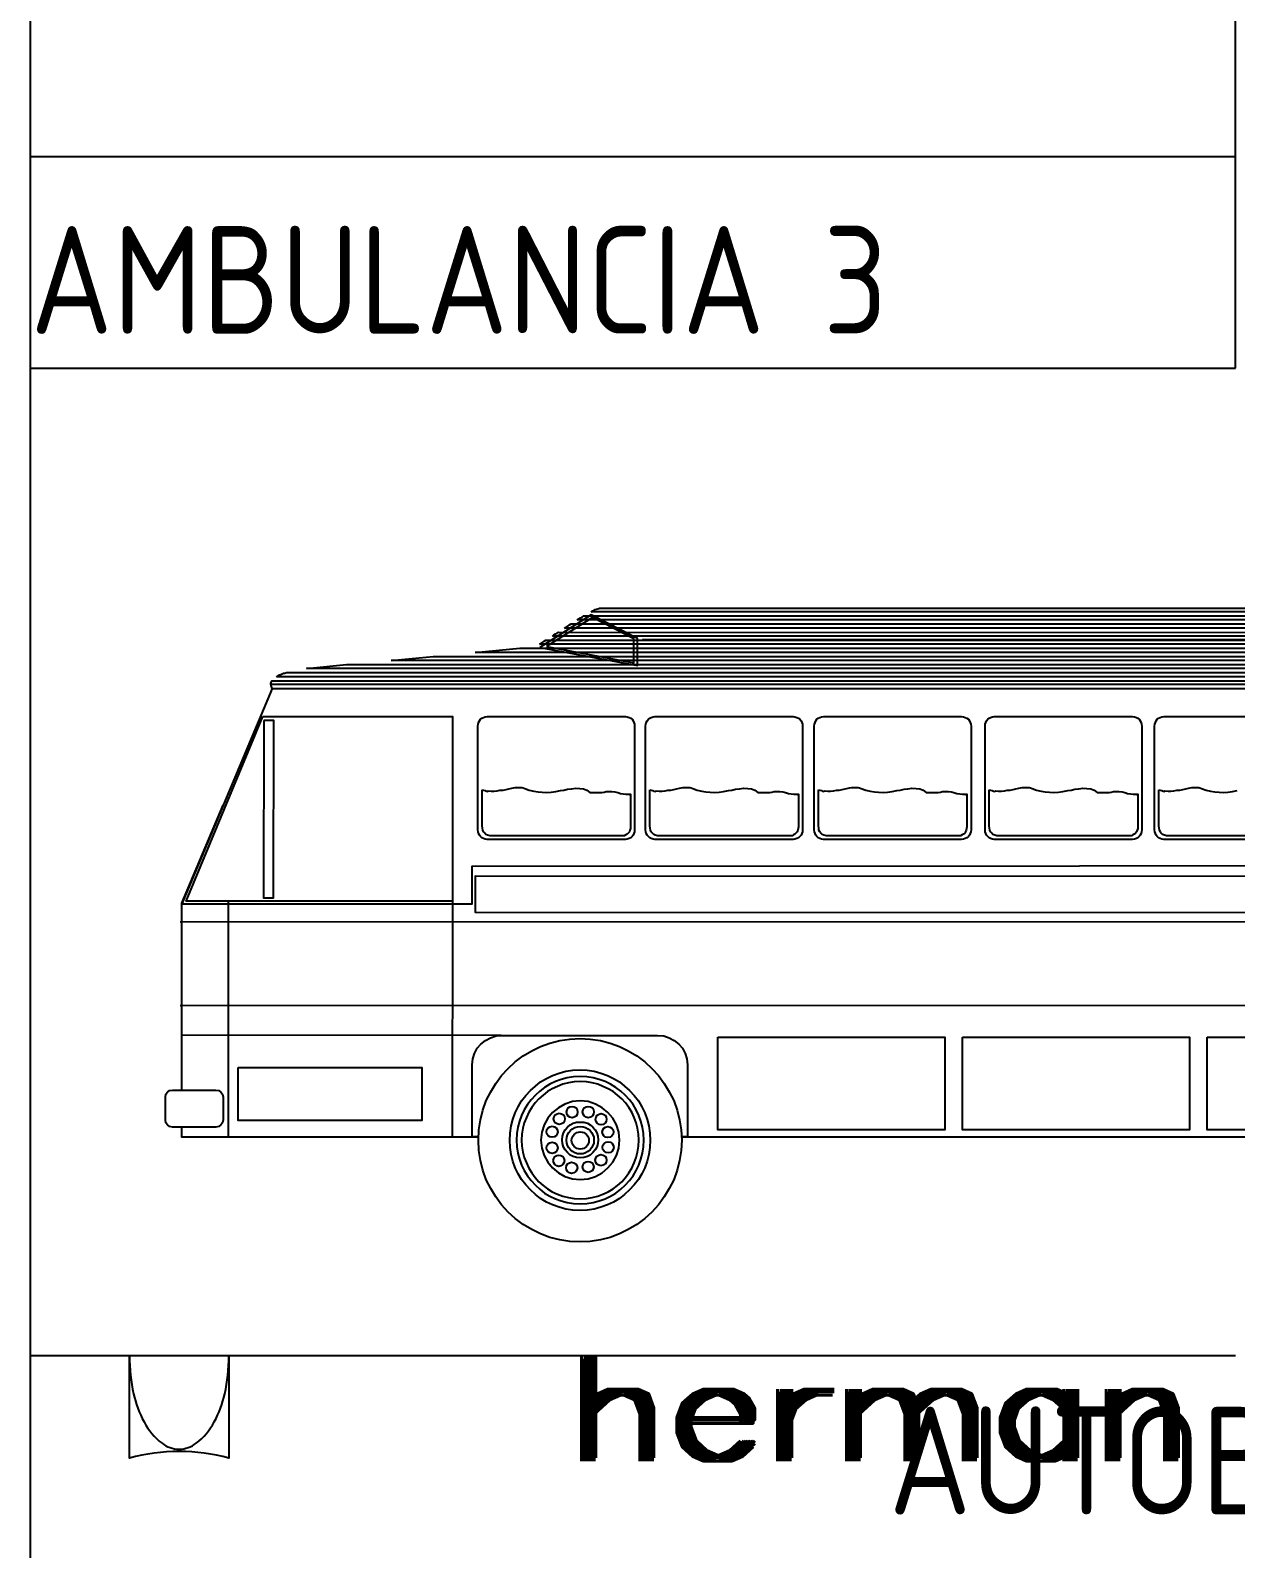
# Model space of a CAD drawing. Header units: millimetres. Extents: x 2198.5 to 2287.8, y 1208.8 to 1298.1.
# Drawn here: x 2198.463 to 2201.823, y 1267.832 to 1272.064 of the extents above; entities that cross this region are included whole.
import ezdxf
from ezdxf.enums import TextEntityAlignment as Align

# ---------------------------------------------------------------- set-up
doc = ezdxf.new("R2010")
doc.units = ezdxf.units.MM
doc.layers.add('2', color=7, linetype='Continuous')
doc.layers.add('LETRAS', color=7, linetype='Continuous')
doc.styles.add('ARCHQUICK', font='ARCHQUIK.SHX')
doc.styles.add('T09', font='SIMPLEX', dxfattribs={"width": 1.25, "height": 0.09})

# ---------------------------------------------------------------- blocks, each defined once
blk = doc.blocks.new('AUTOBUS')
at = {"linetype": 'Continuous'}
for points in [[(211.039, 281.439), (211.5838, 281.3389), (211.5838, 281.4891), (211.3247, 281.6201), (211.039, 281.439)], [(211.0759, 281.4434), (211.5632, 281.3536), (211.5632, 281.4876), (211.332, 281.6054), (211.0759, 281.4434)], [(211.2466, 281.5921), (211.2569, 281.5981), (211.2658, 281.6039), (211.2746, 281.6083), (211.2834, 281.6142), (219.84, 281.6142), (219.8473, 281.6083), (219.8533, 281.6039), (219.8606, 281.5981), (219.8665, 281.5921), (211.2466, 281.5921)], [(211.3247, 281.6378), (211.3335, 281.6422), (211.3408, 281.6452), (211.3482, 281.6496), (211.3556, 281.6525), (211.3615, 281.654), (211.3674, 281.6555), (211.3718, 281.6569), (211.3762, 281.6569), (219.7384, 281.6569), (219.7473, 281.6569), (219.7561, 281.6555), (219.7649, 281.654), (219.7723, 281.6525), (219.7811, 281.6496), (219.7899, 281.6452), (219.7973, 281.6422), (219.8062, 281.6378), (211.3247, 281.6378)], [(211.1097, 281.5023), (211.1171, 281.5082), (211.1259, 281.5141), (211.1347, 281.5185), (211.1436, 281.5244), (219.9519, 281.523), (219.9607, 281.5171), (219.971, 281.5126), (219.9799, 281.5067), (219.9902, 281.5023), (211.1097, 281.5023)], [(211.176, 281.5465), (211.1848, 281.5524), (211.1951, 281.5582), (211.2039, 281.5642), (211.2128, 281.5701), (219.8916, 281.5701), (219.8989, 281.5642), (219.9063, 281.5582), (219.9136, 281.5524), (219.921, 281.5465), (211.176, 281.5465)], [(210.6784, 281.411), (210.9272, 281.4346), (220.2184, 281.4346), (220.2287, 281.4287), (220.2405, 281.4228), (220.2508, 281.4169), (220.2611, 281.411), (210.6784, 281.411)], [(211.0376, 281.4567), (211.0449, 281.4611), (211.0537, 281.467), (211.0626, 281.4729), (211.0729, 281.4788), (220.108, 281.4788), (220.1153, 281.4773), (220.1227, 281.4744), (220.13, 281.4729), (220.1389, 281.4699), (220.1463, 281.467), (220.1551, 281.464), (220.1624, 281.4611), (220.1713, 281.4567), (211.0376, 281.4567)], [(211.6118, 281.4847), (219.9755, 281.4832)], [(209.7376, 281.3212), (209.742, 281.3227), (209.7479, 281.3227), (209.7523, 281.3227), (209.7582, 281.3242), (209.9614, 281.3434), (220.3567, 281.3434), (220.3627, 281.3374), (220.3686, 281.333), (220.3744, 281.3271), (220.3803, 281.3212), (209.7376, 281.3212)], [(210.2102, 281.3669), (210.4443, 281.3889), (220.2964, 281.3889), (220.3052, 281.3831), (220.3126, 281.3786), (220.3214, 281.3728), (220.3288, 281.3669), (210.2102, 281.3669)], [(209.5389, 281.2314), (209.5389, 281.2373), (209.5403, 281.2432), (209.5418, 281.2476), (209.5447, 281.2535), (220.4318, 281.2535), (220.4333, 281.2476), (220.4362, 281.2432), (220.4377, 281.2373), (220.4392, 281.2314), (209.5389, 281.2314)], [(209.5698, 281.2756), (209.5757, 281.2786), (209.5815, 281.2815), (209.5874, 281.2859), (209.5948, 281.2888), (209.6021, 281.2918), (209.6095, 281.2947), (209.6169, 281.2962), (209.6257, 281.2991), (220.3994, 281.2991), (220.4054, 281.2933), (220.4098, 281.2874), (220.4142, 281.2815), (220.4186, 281.2756), (209.5698, 281.2756)], [(209.0427, 280.0095), (210.6607, 280.0095), (210.6607, 280.22), (220.819, 280.2244), (220.7999, 280.3481), (220.4436, 281.2079), (209.5462, 281.2093), (209.0427, 280.0095)], [(209.5389, 281.2314), (209.5389, 281.2256), (209.5403, 281.2212), (209.5433, 281.2152), (209.5462, 281.2093), (220.4422, 281.2093), (220.4422, 281.2152), (220.4407, 281.2212), (220.4407, 281.2256), (220.4392, 281.2314), (209.5389, 281.2314)], [(209.5462, 281.2079), (220.4422, 281.2093)], [(209.5462, 281.2079), (220.4422, 281.2093)], [(209.5462, 281.2079), (220.4422, 281.2093)], [(209.5477, 281.2093), (209.5477, 281.2093), (220.4436, 281.2093), (220.8014, 280.3496), (220.8853, 279.7931), (220.8853, 278.7081), (219.7022, 278.7081)], [(209.4947, 281.0533), (210.5518, 281.0533), (210.5518, 280.0242), (209.0677, 280.0242), (209.4947, 281.0533)], [(209.5006, 281.0312), (209.4976, 280.0434), (209.5536, 280.0434), (209.555, 281.0312), (209.5006, 281.0312)], [(210.7446, 281.0533), (211.516, 281.0533), (211.5264, 281.0518), (211.5367, 281.0489), (211.5455, 281.0444), (211.5528, 281.0386), (211.5587, 281.0297), (211.5632, 281.0209), (211.5661, 281.0106), (211.5676, 281.0003), (211.5676, 280.4217), (211.5661, 280.4114), (211.5632, 280.4011), (211.5587, 280.3923), (211.5528, 280.3849), (211.5455, 280.3776), (211.5367, 280.3731), (211.5264, 280.3702), (211.516, 280.3687), (210.7446, 280.3687), (210.7343, 280.3702), (210.724, 280.3731), (210.7152, 280.3776), (210.7078, 280.3849), (210.7019, 280.3923), (210.6975, 280.4011), (210.6945, 280.4114), (210.6931, 280.4217), (210.6931, 281.0003), (210.6945, 281.0106), (210.6975, 281.0209), (210.7019, 281.0297), (210.7078, 281.0386), (210.7152, 281.0444), (210.724, 281.0489), (210.7343, 281.0518), (210.7446, 281.0533)], [(211.6809, 281.0533), (212.451, 281.0533), (212.4612, 281.0518), (212.4715, 281.0489), (212.4804, 281.0444), (212.4892, 281.0386), (212.4951, 281.0297), (212.4995, 281.0209), (212.5025, 281.0106), (212.5039, 281.0003), (212.5039, 280.4217), (212.5025, 280.4114), (212.4995, 280.4011), (212.4951, 280.3923), (212.4892, 280.3849), (212.4804, 280.3776), (212.4715, 280.3731), (212.4612, 280.3702), (212.451, 280.3687), (211.6809, 280.3687), (211.6706, 280.3702), (211.6603, 280.3731), (211.6515, 280.3776), (211.6441, 280.3849), (211.6368, 280.3923), (211.6324, 280.4011), (211.6294, 280.4114), (211.6279, 280.4217), (211.6279, 281.0003), (211.6294, 281.0106), (211.6324, 281.0209), (211.6368, 281.0297), (211.6441, 281.0386), (211.6515, 281.0444), (211.6603, 281.0489), (211.6706, 281.0518), (211.6809, 281.0533)], [(212.6202, 281.0533), (213.3902, 281.0533), (213.4005, 281.0518), (213.4108, 281.0489), (213.4196, 281.0444), (213.4285, 281.0386), (213.4344, 281.0297), (213.4388, 281.0209), (213.4418, 281.0106), (213.4432, 281.0003), (213.4432, 280.4217), (213.4418, 280.4114), (213.4388, 280.4011), (213.4344, 280.3923), (213.4285, 280.3849), (213.4196, 280.3776), (213.4108, 280.3731), (213.4005, 280.3702), (213.3902, 280.3687), (212.6202, 280.3687), (212.6099, 280.3702), (212.5996, 280.3731), (212.5908, 280.3776), (212.5834, 280.3849), (212.5775, 280.3923), (212.5731, 280.4011), (212.5702, 280.4114), (212.5687, 280.4217), (212.5687, 281.0003), (212.5702, 281.0106), (212.5731, 281.0209), (212.5775, 281.0297), (212.5834, 281.0386), (212.5908, 281.0444), (212.5996, 281.0489), (212.6099, 281.0518), (212.6202, 281.0533)], [(213.5728, 281.0533), (214.3442, 281.0533), (214.3545, 281.0518), (214.3649, 281.0489), (214.3737, 281.0444), (214.381, 281.0386), (214.3869, 281.0297), (214.3913, 281.0209), (214.3943, 281.0106), (214.3957, 281.0003), (214.3957, 280.4217), (214.3943, 280.4114), (214.3913, 280.4011), (214.3869, 280.3923), (214.381, 280.3849), (214.3737, 280.3776), (214.3649, 280.3731), (214.3545, 280.3702), (214.3442, 280.3687), (213.5728, 280.3687), (213.5625, 280.3702), (213.5521, 280.3731), (213.5433, 280.3776), (213.536, 280.3849), (213.5301, 280.3923), (213.5257, 280.4011), (213.5227, 280.4114), (213.5213, 280.4217), (213.5213, 281.0003), (213.5227, 281.0106), (213.5257, 281.0209), (213.5301, 281.0297), (213.536, 281.0386), (213.5433, 281.0444), (213.5521, 281.0489), (213.5625, 281.0518), (213.5728, 281.0533)], [(214.5179, 281.0533), (215.2893, 281.0533)], [(215.2893, 280.3687), (214.5179, 280.3687), (214.5076, 280.3702), (214.4973, 280.3731), (214.4885, 280.3776), (214.4811, 280.3849), (214.4752, 280.3923), (214.4708, 280.4011), (214.4679, 280.4114), (214.4664, 280.4217), (214.4664, 281.0003), (214.4679, 281.0106), (214.4708, 281.0209), (214.4752, 281.0297), (214.4811, 281.0386), (214.4885, 281.0444), (214.4973, 281.0489), (214.5076, 281.0518), (214.5179, 281.0533)], [(210.7181, 280.6455), (210.7255, 280.644), (210.7343, 280.6411), (210.7417, 280.6381), (210.749, 280.6367), (210.7505, 280.6396), (210.7682, 280.6381), (210.7843, 280.6381), (210.8006, 280.6396), (210.8167, 280.6425), (210.8344, 280.644), (210.8506, 280.647), (210.8668, 280.6514), (210.883, 280.6543), (210.8918, 280.6558), (210.9007, 280.6573), (210.9095, 280.6587), (210.9198, 280.6587), (210.9287, 280.6587), (210.939, 280.6573), (210.9463, 280.6558), (210.9551, 280.6528), (210.9802, 280.644), (211.0052, 280.6381), (211.0288, 280.6337), (211.0523, 280.6323), (211.0773, 280.6308), (211.1024, 280.6323), (211.1274, 280.6352), (211.1539, 280.6411), (211.173, 280.644), (211.1936, 280.6484), (211.2157, 280.6514), (211.2393, 280.6543), (211.2613, 280.6528), (211.282, 280.6499), (211.3011, 280.6425), (211.3173, 280.6308), (211.3291, 280.6308), (211.3408, 280.6308), (211.3512, 280.6308), (211.363, 280.6308), (211.3747, 280.6308), (211.385, 280.6308), (211.3968, 280.6323), (211.4086, 280.6352), (211.4248, 280.6367), (211.441, 280.6367), (211.4572, 280.6337), (211.4733, 280.6293), (211.4881, 280.6249), (211.5043, 280.6219), (211.519, 280.6204), (211.5352, 280.6204), (211.5381, 280.619), (211.5396, 280.619), (211.5411, 280.6204), (211.5426, 280.6204), (211.544, 280.6204), (211.544, 280.4379), (211.544, 280.4291), (211.5411, 280.4203), (211.5381, 280.4114), (211.5323, 280.404), (211.5264, 280.3981), (211.5176, 280.3937), (211.5087, 280.3893), (211.4999, 280.3879), (210.7741, 280.3879), (210.7593, 280.3893), (210.7475, 280.3923), (210.7387, 280.3967), (210.7314, 280.4026), (210.7255, 280.4114), (210.7211, 280.4203), (210.7196, 280.4305), (210.7181, 280.4438), (210.7181, 280.6455)], [(211.653, 280.6455), (211.6603, 280.644), (211.6692, 280.6411), (211.6765, 280.6381), (211.6839, 280.6367), (211.6869, 280.6396), (211.7045, 280.6381), (211.7207, 280.6381), (211.7369, 280.6396), (211.7531, 280.6425), (211.7693, 280.644), (211.7855, 280.647), (211.8017, 280.6514), (211.8179, 280.6543), (211.8267, 280.6558), (211.837, 280.6573), (211.8458, 280.6587), (211.8561, 280.6587), (211.865, 280.6587), (211.8753, 280.6573), (211.8826, 280.6558), (211.8915, 280.6528), (211.9165, 280.644), (211.9416, 280.6381), (211.9651, 280.6337), (211.9887, 280.6323), (212.0137, 280.6308), (212.0387, 280.6323), (212.0637, 280.6352), (212.0902, 280.6411), (212.1093, 280.644), (212.13, 280.6484), (212.152, 280.6514), (212.1741, 280.6543), (212.1977, 280.6528), (212.2183, 280.6499), (212.2374, 280.6425), (212.2537, 280.6308), (212.2654, 280.6308), (212.2772, 280.6308), (212.2875, 280.6308), (212.2993, 280.6308), (212.3111, 280.6308), (212.3213, 280.6308), (212.3332, 280.6323), (212.3449, 280.6352), (212.3611, 280.6367), (212.3773, 280.6367), (212.3935, 280.6337), (212.4083, 280.6293), (212.4244, 280.6249), (212.4406, 280.6219), (212.4554, 280.6204), (212.4715, 280.6204), (212.473, 280.619), (212.4745, 280.619), (212.4774, 280.6204), (212.4789, 280.6204), (212.4804, 280.6204), (212.4804, 280.4379), (212.4789, 280.4291), (212.4774, 280.4203), (212.473, 280.4114), (212.4671, 280.404), (212.4612, 280.3981), (212.4524, 280.3937), (212.445, 280.3893), (212.4347, 280.3879), (211.7089, 280.3879), (211.6942, 280.3893), (211.6824, 280.3923), (211.6736, 280.3967), (211.6662, 280.4026), (211.6603, 280.4114), (211.6559, 280.4203), (211.6545, 280.4305), (211.653, 280.4438), (211.653, 280.6455)], [(212.5923, 280.6455), (212.5996, 280.644), (212.6084, 280.6411), (212.6158, 280.6381), (212.6232, 280.6367), (212.6261, 280.6396), (212.6438, 280.6381), (212.66, 280.6381), (212.6762, 280.6396), (212.6924, 280.6425), (212.7085, 280.644), (212.7248, 280.647), (212.7409, 280.6514), (212.7572, 280.6543), (212.766, 280.6558), (212.7763, 280.6573), (212.7851, 280.6587), (212.7955, 280.6587), (212.8043, 280.6587), (212.8146, 280.6573), (212.8219, 280.6558), (212.8307, 280.6528), (212.8558, 280.644), (212.8808, 280.6381), (212.9044, 280.6337), (212.9279, 280.6323), (212.9529, 280.6308), (212.978, 280.6323), (213.003, 280.6352), (213.0295, 280.6411), (213.0487, 280.644), (213.0693, 280.6484), (213.0914, 280.6514), (213.1134, 280.6543), (213.137, 280.6528), (213.1576, 280.6499), (213.1768, 280.6425), (213.1929, 280.6308), (213.2047, 280.6308), (213.2165, 280.6308), (213.2268, 280.6308), (213.2386, 280.6308), (213.2503, 280.6308), (213.2607, 280.6308), (213.2724, 280.6323), (213.2842, 280.6352), (213.3004, 280.6367), (213.3166, 280.6367), (213.3328, 280.6337), (213.3475, 280.6293), (213.3637, 280.6249), (213.3799, 280.6219), (213.3946, 280.6204), (213.4108, 280.6204), (213.4123, 280.619), (213.4138, 280.619), (213.4167, 280.6204), (213.4182, 280.6204), (213.4196, 280.6204), (213.4196, 280.4379), (213.4182, 280.4291), (213.4167, 280.4203), (213.4123, 280.4114), (213.4079, 280.404), (213.4005, 280.3981), (213.3932, 280.3937), (213.3844, 280.3893), (213.374, 280.3879), (212.6497, 280.3879), (212.635, 280.3893), (212.6232, 280.3923), (212.6129, 280.3967), (212.6055, 280.4026), (212.5996, 280.4114), (212.5952, 280.4203), (212.5937, 280.4305), (212.5923, 280.4438), (212.5923, 280.6455)], [(213.5448, 280.6455), (213.5521, 280.644), (213.561, 280.6411), (213.5684, 280.6381), (213.5757, 280.6367), (213.5787, 280.6396), (213.5964, 280.6381), (213.6125, 280.6381), (213.6287, 280.6396), (213.6449, 280.6425), (213.6611, 280.644), (213.6773, 280.647), (213.6935, 280.6514), (213.7097, 280.6543), (213.7185, 280.6558), (213.7288, 280.6573), (213.7377, 280.6587), (213.748, 280.6587), (213.7568, 280.6587), (213.7671, 280.6573), (213.7745, 280.6558), (213.7833, 280.6528), (213.8083, 280.644), (213.8334, 280.6381), (213.8569, 280.6337), (213.8805, 280.6323), (213.9055, 280.6308), (213.9305, 280.6323), (213.9556, 280.6352), (213.9821, 280.6411), (214.0012, 280.644), (214.0218, 280.6484), (214.0439, 280.6514), (214.0659, 280.6543), (214.0895, 280.6528), (214.1102, 280.6499), (214.1293, 280.6425), (214.1454, 280.6308), (214.1573, 280.6308), (214.169, 280.6308), (214.1793, 280.6308), (214.1911, 280.6308), (214.2029, 280.6308), (214.2132, 280.6308), (214.225, 280.6323), (214.2368, 280.6352), (214.2529, 280.6367), (214.2691, 280.6367), (214.2853, 280.6337), (214.3001, 280.6293), (214.3162, 280.6249), (214.3325, 280.6219), (214.3472, 280.6204), (214.3633, 280.6204), (214.3663, 280.619), (214.3678, 280.619), (214.3693, 280.6204), (214.3707, 280.6204), (214.3722, 280.6204), (214.3722, 280.4379), (214.3722, 280.4291), (214.3693, 280.4203), (214.3663, 280.4114), (214.3604, 280.404), (214.353, 280.3981), (214.3457, 280.3937), (214.3369, 280.3893), (214.3266, 280.3879), (213.6022, 280.3879), (213.5875, 280.3893), (213.5757, 280.3923), (213.5654, 280.3967), (213.5581, 280.4026), (213.5521, 280.4114), (213.5477, 280.4203), (213.5463, 280.4305), (213.5448, 280.4438), (213.5448, 280.6455)], [(214.4899, 280.6455), (214.4973, 280.644), (214.5062, 280.6411), (214.515, 280.6381), (214.5223, 280.6367), (214.5238, 280.6396), (214.5415, 280.6381), (214.5577, 280.6381), (214.5739, 280.6396), (214.5901, 280.6425), (214.6077, 280.644), (214.624, 280.647), (214.6401, 280.6514), (214.6563, 280.6543), (214.6652, 280.6558), (214.674, 280.6573), (214.6828, 280.6587), (214.6931, 280.6587), (214.7019, 280.6587), (214.7123, 280.6573), (214.7196, 280.6558), (214.7285, 280.6528), (214.7535, 280.644), (214.7785, 280.6381), (214.8021, 280.6337), (214.8256, 280.6323), (214.8507, 280.6308), (214.8757, 280.6323), (214.9007, 280.6352), (214.9272, 280.6411)], [(215.2732, 280.3879), (214.5474, 280.3879), (214.5326, 280.3893), (214.5209, 280.3923), (214.5106, 280.3967), (214.5032, 280.4026), (214.4988, 280.4114), (214.4944, 280.4203), (214.4915, 280.4305), (214.4899, 280.4438), (214.4899, 280.6455)], [(209.0427, 278.9716), (209.0427, 279.4442), (209.0427, 280.0124), (209.2739, 280.5601), (209.2739, 280.5601)], [(220.8073, 280.1626), (210.6784, 280.1641), (210.6784, 279.9624), (220.8353, 279.9594), (220.8073, 280.1626)], [(209.3018, 280.0242), (209.3003, 278.7081)], [(210.5518, 280.0242), (210.5503, 278.7081)], [(209.0339, 279.9094), (220.8661, 279.9109)], [(209.0339, 279.9094), (220.8661, 279.9109)], [(209.0339, 279.9094), (220.8661, 279.9109)], [(209.0339, 279.4427), (220.8661, 279.4442)], [(209.0339, 279.4427), (220.8661, 279.4442)], [(209.0339, 279.4427), (220.8661, 279.4442)], [(210.8256, 279.2763), (209.0427, 279.2778)], [(210.697, 278.7111), (210.6621, 278.7111), (210.6621, 279.1114), (210.6651, 279.1453), (210.6754, 279.1762), (210.6901, 279.2042), (210.7107, 279.2277), (210.7358, 279.2483), (210.7638, 279.263), (210.7946, 279.2734), (210.8285, 279.2763)], [(211.2629, 279.2586), (211.3203, 279.2557), (211.3762, 279.2469), (211.4306, 279.2336), (211.4837, 279.2145), (211.5323, 279.1895), (211.5794, 279.1615), (211.6235, 279.1291), (211.6633, 279.0923), (211.7001, 279.0526), (211.7324, 279.0084), (211.7604, 278.9613), (211.7855, 278.9127), (211.8046, 278.8597), (211.8179, 278.8053), (211.8267, 278.7493), (211.8297, 278.6919), (211.8267, 278.6345), (211.8179, 278.5786), (211.8046, 278.524), (211.7855, 278.4711), (211.7604, 278.4225), (211.7324, 278.3754), (211.7001, 278.3312), (211.6633, 278.2915), (211.6235, 278.2546), (211.5794, 278.2222), (211.5323, 278.1943), (211.4837, 278.1693), (211.4306, 278.1501), (211.3762, 278.1369), (211.3203, 278.128), (211.2629, 278.1251), (211.2054, 278.128), (211.1495, 278.1369), (211.095, 278.1501), (211.042, 278.1693), (210.9934, 278.1943), (210.9463, 278.2222), (210.9021, 278.2546), (210.8624, 278.2915), (210.8256, 278.3312), (210.7932, 278.3754), (210.7652, 278.4225), (210.7402, 278.4711), (210.7211, 278.524), (210.7078, 278.5786), (210.699, 278.6345), (210.696, 278.6919), (210.699, 278.7493), (210.7078, 278.8053), (210.7211, 278.8597), (210.7402, 278.9127), (210.7652, 278.9613), (210.7932, 279.0084), (210.8256, 279.0526), (210.8624, 279.0923), (210.9021, 279.1291), (210.9463, 279.1615), (210.9934, 279.1895), (211.042, 279.2145), (211.095, 279.2336), (211.1495, 279.2469), (211.2054, 279.2557), (211.2629, 279.2586)], [(210.8285, 279.2763), (211.6957, 279.2763), (211.7296, 279.2734), (211.7604, 279.263), (211.7884, 279.2483), (211.8134, 279.2277), (211.8341, 279.2042), (211.8488, 279.1762), (211.8591, 279.1453), (211.8621, 279.1114), (211.8621, 278.7111), (211.8287, 278.7111)], [(212.0314, 279.266), (213.2974, 279.266), (213.2974, 278.7493), (212.0314, 278.7493), (212.0314, 279.266)], [(213.3946, 279.266), (214.6608, 279.266), (214.6608, 278.7493), (213.3946, 278.7493), (213.3946, 279.266)], [(214.7594, 279.266), (216.0254, 279.266), (216.0254, 278.7493), (214.7594, 278.7493), (214.7594, 279.266)], [(209.3563, 279.0967), (210.381, 279.0967), (210.381, 278.8009), (209.3563, 278.8009), (209.3563, 279.0967)], [(211.2629, 279.0834), (211.3026, 279.082), (211.3423, 279.0761), (211.3791, 279.0658), (211.4159, 279.0526), (211.4498, 279.0364), (211.4822, 279.0173), (211.5116, 278.9937), (211.5396, 278.9687), (211.5647, 278.9407), (211.5882, 278.9112), (211.6074, 278.8789), (211.6235, 278.845), (211.6368, 278.8082), (211.6471, 278.7714), (211.653, 278.7316), (211.6545, 278.6919), (211.653, 278.6521), (211.6471, 278.6124), (211.6368, 278.5756), (211.6235, 278.5388), (211.6074, 278.5049), (211.5882, 278.4725), (211.5647, 278.4431), (211.5396, 278.4151), (211.5116, 278.3901), (211.4822, 278.3666), (211.4498, 278.3474), (211.4159, 278.3312), (211.3791, 278.3179), (211.3423, 278.3076), (211.3026, 278.3018), (211.2629, 278.3003), (211.2231, 278.3018), (211.1834, 278.3076), (211.1465, 278.3179), (211.1097, 278.3312), (211.0759, 278.3474), (211.0435, 278.3666), (211.014, 278.3901), (210.9861, 278.4151), (210.961, 278.4431), (210.9375, 278.4725), (210.9183, 278.5049), (210.9021, 278.5388), (210.8889, 278.5756), (210.8786, 278.6124), (210.8727, 278.6521), (210.8712, 278.6919), (210.8727, 278.7316), (210.8786, 278.7714), (210.8889, 278.8082), (210.9021, 278.845), (210.9183, 278.8789), (210.9375, 278.9112), (210.961, 278.9407), (210.9861, 278.9687), (211.014, 278.9937), (211.0435, 279.0173), (211.0759, 279.0364), (211.1097, 279.0526), (211.1465, 279.0658), (211.1834, 279.0761), (211.2231, 279.082), (211.2629, 279.0834)], [(211.2643, 279.0467), (211.2275, 279.0453), (211.1922, 279.0393), (211.1583, 279.0305), (211.1259, 279.0187), (211.095, 279.004), (211.0656, 278.9863), (211.039, 278.9657), (211.014, 278.9422), (210.9905, 278.9171), (210.9699, 278.8907), (210.9522, 278.8612), (210.9375, 278.8303), (210.9257, 278.7979), (210.9168, 278.764), (210.911, 278.7287), (210.9095, 278.6919), (210.911, 278.6551), (210.9168, 278.6197), (210.9257, 278.5859), (210.9375, 278.5535), (210.9522, 278.5226), (210.9699, 278.4931), (210.9905, 278.4666), (211.014, 278.4416), (211.039, 278.4181), (211.0656, 278.3974), (211.095, 278.3798), (211.1259, 278.365), (211.1583, 278.3533), (211.1922, 278.3444), (211.2275, 278.3386), (211.2643, 278.3371), (211.3011, 278.3386), (211.3364, 278.3444), (211.3703, 278.3533), (211.4027, 278.365), (211.4336, 278.3798), (211.463, 278.3974), (211.4896, 278.4181), (211.5146, 278.4416), (211.5381, 278.4666), (211.5587, 278.4931), (211.5764, 278.5226), (211.5911, 278.5535), (211.6029, 278.5859), (211.6118, 278.6197), (211.6177, 278.6551), (211.6191, 278.6919), (211.6177, 278.7287), (211.6118, 278.764), (211.6029, 278.7979), (211.5911, 278.8303), (211.5764, 278.8612), (211.5587, 278.8907), (211.5381, 278.9171), (211.5146, 278.9422), (211.4896, 278.9657), (211.463, 278.9863), (211.4336, 279.004), (211.4027, 279.0187), (211.3703, 279.0305), (211.3364, 279.0393), (211.3011, 279.0453), (211.2643, 279.0467)], [(208.9912, 278.9716), (209.2326, 278.9716), (209.2488, 278.9687), (209.2606, 278.9598), (209.2695, 278.9481), (209.2724, 278.9319), (209.2724, 278.8053), (209.2695, 278.789), (209.2606, 278.7773), (209.2488, 278.7685), (209.2326, 278.7655), (208.9912, 278.7655), (208.975, 278.7685), (208.9632, 278.7773), (208.9544, 278.789), (208.9514, 278.8053), (208.9514, 278.9319), (208.9544, 278.9481), (208.9632, 278.9598), (208.975, 278.9687), (208.9912, 278.9716)], [(211.2643, 279.0187), (211.2305, 279.0173), (211.1981, 279.0114), (211.1671, 279.004), (211.1377, 278.9922), (211.1083, 278.979), (211.0817, 278.9628), (211.0567, 278.9436), (211.0332, 278.9231), (211.0126, 278.8995), (210.9934, 278.8744), (210.9772, 278.848), (210.9639, 278.8185), (210.9522, 278.789), (210.9448, 278.7582), (210.939, 278.7258), (210.9375, 278.6919), (210.939, 278.658), (210.9448, 278.6257), (210.9522, 278.5947), (210.9639, 278.5653), (210.9772, 278.5359), (210.9934, 278.5093), (211.0126, 278.4843), (211.0332, 278.4608), (211.0567, 278.4401), (211.0817, 278.421), (211.1083, 278.4048), (211.1377, 278.3916), (211.1671, 278.3798), (211.1981, 278.3724), (211.2305, 278.3666), (211.2643, 278.365), (211.2982, 278.3666), (211.3306, 278.3724), (211.3615, 278.3798), (211.3909, 278.3916), (211.4204, 278.4048), (211.4469, 278.421), (211.4719, 278.4401), (211.4954, 278.4608), (211.516, 278.4843), (211.5352, 278.5093), (211.5514, 278.5359), (211.5647, 278.5653), (211.5764, 278.5947), (211.5838, 278.6257), (211.5897, 278.658), (211.5911, 278.6919), (211.5897, 278.7258), (211.5838, 278.7582), (211.5764, 278.789), (211.5647, 278.8185), (211.5514, 278.848), (211.5352, 278.8744), (211.516, 278.8995), (211.4954, 278.9231), (211.4719, 278.9436), (211.4469, 278.9628), (211.4204, 278.979), (211.3909, 278.9922), (211.3615, 279.004), (211.3306, 279.0114), (211.2982, 279.0173), (211.2643, 279.0187)], [(211.2643, 278.9112), (211.2202, 278.9068), (211.1789, 278.8936), (211.1421, 278.873), (211.1097, 278.8465), (211.0832, 278.8141), (211.0626, 278.7773), (211.0493, 278.736), (211.0449, 278.6919), (211.0493, 278.6477), (211.0626, 278.6065), (211.0832, 278.5697), (211.1097, 278.5373), (211.1421, 278.5108), (211.1789, 278.4902), (211.2202, 278.4769), (211.2643, 278.4725), (211.3084, 278.4769), (211.3497, 278.4902), (211.3865, 278.5108), (211.4189, 278.5373), (211.4454, 278.5697), (211.466, 278.6065), (211.4793, 278.6477), (211.4837, 278.6919), (211.4793, 278.736), (211.466, 278.7773), (211.4454, 278.8141), (211.4189, 278.8465), (211.3865, 278.873), (211.3497, 278.8936), (211.3084, 278.9068), (211.2643, 278.9112)], [(211.2186, 278.8804), (211.2305, 278.8774), (211.2408, 278.8715), (211.2466, 278.8612), (211.2496, 278.848), (211.2466, 278.8361), (211.2408, 278.8258), (211.2305, 278.82), (211.2186, 278.817), (211.2069, 278.82), (211.1966, 278.8258), (211.1907, 278.8361), (211.1878, 278.848), (211.1907, 278.8612), (211.1966, 278.8715), (211.2069, 278.8774), (211.2186, 278.8804)], [(211.3408, 278.8494), (211.3379, 278.8377), (211.332, 278.8273), (211.3217, 278.82), (211.3084, 278.817), (211.2967, 278.82), (211.2864, 278.8273), (211.2805, 278.8377), (211.2776, 278.8494), (211.2805, 278.8612), (211.2864, 278.8715), (211.2967, 278.8774), (211.3084, 278.8804), (211.3217, 278.8774), (211.332, 278.8715), (211.3379, 278.8612), (211.3408, 278.8494)], [(211.1465, 278.8421), (211.1598, 278.8391), (211.1701, 278.8333), (211.176, 278.8229), (211.1789, 278.8111), (211.176, 278.7994), (211.1701, 278.789), (211.1598, 278.7832), (211.1465, 278.7802), (211.1347, 278.7832), (211.1244, 278.789), (211.1186, 278.7994), (211.1156, 278.8111), (211.1186, 278.8229), (211.1244, 278.8333), (211.1347, 278.8391), (211.1465, 278.8421)], [(211.2643, 278.7934), (211.2849, 278.792), (211.304, 278.7861), (211.3203, 278.7773), (211.335, 278.764), (211.3482, 278.7493), (211.3571, 278.7331), (211.363, 278.714), (211.3644, 278.6934), (211.363, 278.6728), (211.3571, 278.6536), (211.3482, 278.6374), (211.335, 278.6227), (211.3203, 278.6094), (211.304, 278.6006), (211.2849, 278.5947), (211.2643, 278.5933), (211.2437, 278.5947), (211.2246, 278.6006), (211.2084, 278.6094), (211.1936, 278.6227), (211.1804, 278.6374), (211.1715, 278.6536), (211.1657, 278.6728), (211.1642, 278.6934), (211.1657, 278.714), (211.1715, 278.7331), (211.1804, 278.7493), (211.1936, 278.764), (211.2084, 278.7773), (211.2246, 278.7861), (211.2437, 278.792), (211.2643, 278.7934)], [(211.4115, 278.8082), (211.4086, 278.7964), (211.4027, 278.7861), (211.3924, 278.7802), (211.3806, 278.7773), (211.3688, 278.7802), (211.3585, 278.7861), (211.3527, 278.7964), (211.3497, 278.8082), (211.3527, 278.8214), (211.3585, 278.8317), (211.3688, 278.8377), (211.3806, 278.8406), (211.3924, 278.8377), (211.4027, 278.8317), (211.4086, 278.8214), (211.4115, 278.8082)], [(210.6969, 278.7081), (209.0427, 278.7081), (209.0427, 278.7655)], [(211.1068, 278.7699), (211.12, 278.767), (211.1303, 278.7611), (211.1362, 278.7508), (211.1392, 278.739), (211.1362, 278.7272), (211.1303, 278.7169), (211.12, 278.7111), (211.1068, 278.7081), (211.095, 278.7111), (211.0847, 278.7169), (211.0788, 278.7272), (211.0759, 278.739), (211.0788, 278.7508), (211.0847, 278.7611), (211.095, 278.767), (211.1068, 278.7699)], [(211.2643, 278.7685), (211.2805, 278.767), (211.2937, 278.7626), (211.307, 278.7552), (211.3188, 278.7463), (211.3276, 278.7346), (211.335, 278.7213), (211.3394, 278.7081), (211.3408, 278.6919), (211.3394, 278.6757), (211.335, 278.6624), (211.3276, 278.6492), (211.3188, 278.6374), (211.307, 278.6286), (211.2937, 278.6213), (211.2805, 278.6168), (211.2643, 278.6153), (211.2481, 278.6168), (211.2349, 278.6213), (211.2216, 278.6286), (211.2098, 278.6374), (211.201, 278.6492), (211.1936, 278.6624), (211.1892, 278.6757), (211.1878, 278.6919), (211.1892, 278.7081), (211.1936, 278.7213), (211.201, 278.7346), (211.2098, 278.7463), (211.2216, 278.7552), (211.2349, 278.7626), (211.2481, 278.767), (211.2643, 278.7685)], [(211.2643, 278.739), (211.2746, 278.7375), (211.2834, 278.7346), (211.2908, 278.7302), (211.2982, 278.7243), (211.304, 278.7169), (211.3084, 278.7096), (211.3114, 278.7007), (211.3129, 278.6904), (211.3114, 278.6801), (211.3084, 278.6713), (211.304, 278.6639), (211.2982, 278.6565), (211.2908, 278.6507), (211.2834, 278.6462), (211.2746, 278.6433), (211.2643, 278.6418), (211.254, 278.6433), (211.2452, 278.6462), (211.2378, 278.6507), (211.2305, 278.6565), (211.2246, 278.6639), (211.2202, 278.6713), (211.2172, 278.6801), (211.2157, 278.6904), (211.2172, 278.7007), (211.2202, 278.7096), (211.2246, 278.7169), (211.2305, 278.7243), (211.2378, 278.7302), (211.2452, 278.7346), (211.254, 278.7375), (211.2643, 278.739)], [(211.4498, 278.7375), (211.4469, 278.7258), (211.441, 278.7155), (211.4306, 278.7096), (211.4174, 278.7066), (211.4056, 278.7096), (211.3954, 278.7155), (211.3894, 278.7258), (211.3865, 278.7375), (211.3894, 278.7493), (211.3954, 278.7596), (211.4056, 278.7655), (211.4174, 278.7685), (211.4306, 278.7655), (211.441, 278.7596), (211.4469, 278.7493), (211.4498, 278.7375)], [(217.4058, 278.7081), (211.8288, 278.7081)], [(211.0759, 278.6492), (211.0788, 278.661), (211.0847, 278.6713), (211.095, 278.6772), (211.1068, 278.6801), (211.12, 278.6772), (211.1303, 278.6713), (211.1362, 278.661), (211.1392, 278.6492), (211.1362, 278.6374), (211.1303, 278.6271), (211.12, 278.6213), (211.1068, 278.6183), (211.095, 278.6213), (211.0847, 278.6271), (211.0788, 278.6374), (211.0759, 278.6492)], [(211.4204, 278.6213), (211.4086, 278.6242), (211.3983, 278.6301), (211.3909, 278.6404), (211.388, 278.6521), (211.3909, 278.6639), (211.3983, 278.6742), (211.4086, 278.6801), (211.4204, 278.6831), (211.4321, 278.6801), (211.4425, 278.6742), (211.4483, 278.6639), (211.4513, 278.6521), (211.4483, 278.6404), (211.4425, 278.6301), (211.4321, 278.6242), (211.4204, 278.6213)], [(211.1141, 278.5786), (211.1171, 278.5903), (211.123, 278.6006), (211.1333, 278.6065), (211.1451, 278.6094), (211.1568, 278.6065), (211.1671, 278.6006), (211.173, 278.5903), (211.176, 278.5786), (211.173, 278.5667), (211.1671, 278.5564), (211.1568, 278.5491), (211.1451, 278.5462), (211.1333, 278.5491), (211.123, 278.5564), (211.1171, 278.5667), (211.1141, 278.5786)], [(211.1848, 278.5388), (211.1878, 278.5506), (211.1936, 278.5609), (211.2039, 278.5667), (211.2157, 278.5697), (211.229, 278.5667), (211.2393, 278.5609), (211.2452, 278.5506), (211.2481, 278.5388), (211.2452, 278.527), (211.2393, 278.5167), (211.229, 278.5093), (211.2157, 278.5064), (211.2039, 278.5093), (211.1936, 278.5167), (211.1878, 278.527), (211.1848, 278.5388)], [(211.3084, 278.5123), (211.2967, 278.5152), (211.2864, 278.5211), (211.2805, 278.5314), (211.2776, 278.5432), (211.2805, 278.555), (211.2864, 278.5653), (211.2967, 278.5712), (211.3084, 278.5741), (211.3203, 278.5712), (211.3306, 278.5653), (211.3364, 278.555), (211.3394, 278.5432), (211.3364, 278.5314), (211.3306, 278.5211), (211.3203, 278.5152), (211.3084, 278.5123)], [(211.3791, 278.5491), (211.3674, 278.552), (211.3571, 278.5579), (211.3512, 278.5682), (211.3482, 278.58), (211.3512, 278.5933), (211.3571, 278.6036), (211.3674, 278.6094), (211.3791, 278.6124), (211.3924, 278.6094), (211.4027, 278.6036), (211.4086, 278.5933), (211.4115, 278.58), (211.4086, 278.5682), (211.4027, 278.5579), (211.3924, 278.552), (211.3791, 278.5491)]]:
    blk.add_lwpolyline(points, dxfattribs=at)

msp = doc.modelspace()

# ---------------------------------------------------------------- linework, layer by layer
at = {"layer": '2', "color": 4}
for p, q in [((2198.4627, 1267.7813), (2198.4627, 1297.8532)), ((2201.8227, 1271.1227), (2201.8227, 1297.8532)), ((2198.4627, 1271.7122), (2201.8227, 1271.7122)), ((2198.4627, 1271.1227), (2201.8227, 1271.1227)), ((2198.4627, 1268.3708), (2201.8227, 1268.3708))]:
    msp.add_line(p, q, dxfattribs=at)
at = {"layer": '2'}
msp.add_lwpolyline([(2198.8774, 1268.1097, 0.166324), (2198.925, 1268.1259, 0.105552), (2198.9754, 1268.1855, 0.068354), (2199.0045, 1268.2643, 0.054527), (2199.0159, 1268.3687), (2199.0159, 1268.0843, 0.1375), (2198.739, 1268.0843), (2198.739, 1268.3687, 0.054527), (2198.7504, 1268.2643, 0.068354), (2198.7795, 1268.1855, 0.105552), (2198.8298, 1268.1259, 0.166324)], format="xyb", close=True, dxfattribs=at)

# ---------------------------------------------------------------- block references
at = {"xscale": 0.5, "yscale": 0.5, "zscale": 0.5}
msp.add_blockref('AUTOBUS', (2094.3635, 1129.6248), dxfattribs=at)

# ---------------------------------------------------------------- texts
at = {"layer": '2', "style": 'ARCHQUICK'}
for s, p in [('AMBULANCIA 3', (2198.4627, 1271.2187)), ('AUTOBUS', (2200.8557, 1267.928))]:
    msp.add_text(s, height=0.3, dxfattribs=at).set_placement(p)
at = {"layer": 'LETRAS', "style": 'T09', "width": 1.25}
for p in [(2205.1697, 1268.0931), (2205.1697, 1268.0858), (2205.1697, 1268.0763), (2205.1744, 1268.0858), (2205.1744, 1268.0763), (2205.1795, 1268.0931), (2205.1795, 1268.0858), (2205.1795, 1268.0763), (2205.1842, 1268.0931), (2205.1842, 1268.0858), (2205.1842, 1268.0763), (2205.1893, 1268.0931), (2205.1893, 1268.0858), (2205.1893, 1268.0763), (2205.1939, 1268.0931), (2205.1939, 1268.0858), (2205.1939, 1268.0763), (2205.1977, 1268.0931), (2205.1977, 1268.0858), (2205.1977, 1268.0763), (2205.2023, 1268.0931), (2205.2023, 1268.0858), (2205.2047, 1268.0931), (2205.2047, 1268.0858), (2205.2047, 1268.0763), (2205.2093, 1268.0931), (2205.2093, 1268.0858)]:
    msp.add_text('herman miller righetti.', height=0.275767, dxfattribs=at).set_placement(p, align=Align.RIGHT)

doc.saveas('drawing.dxf')
